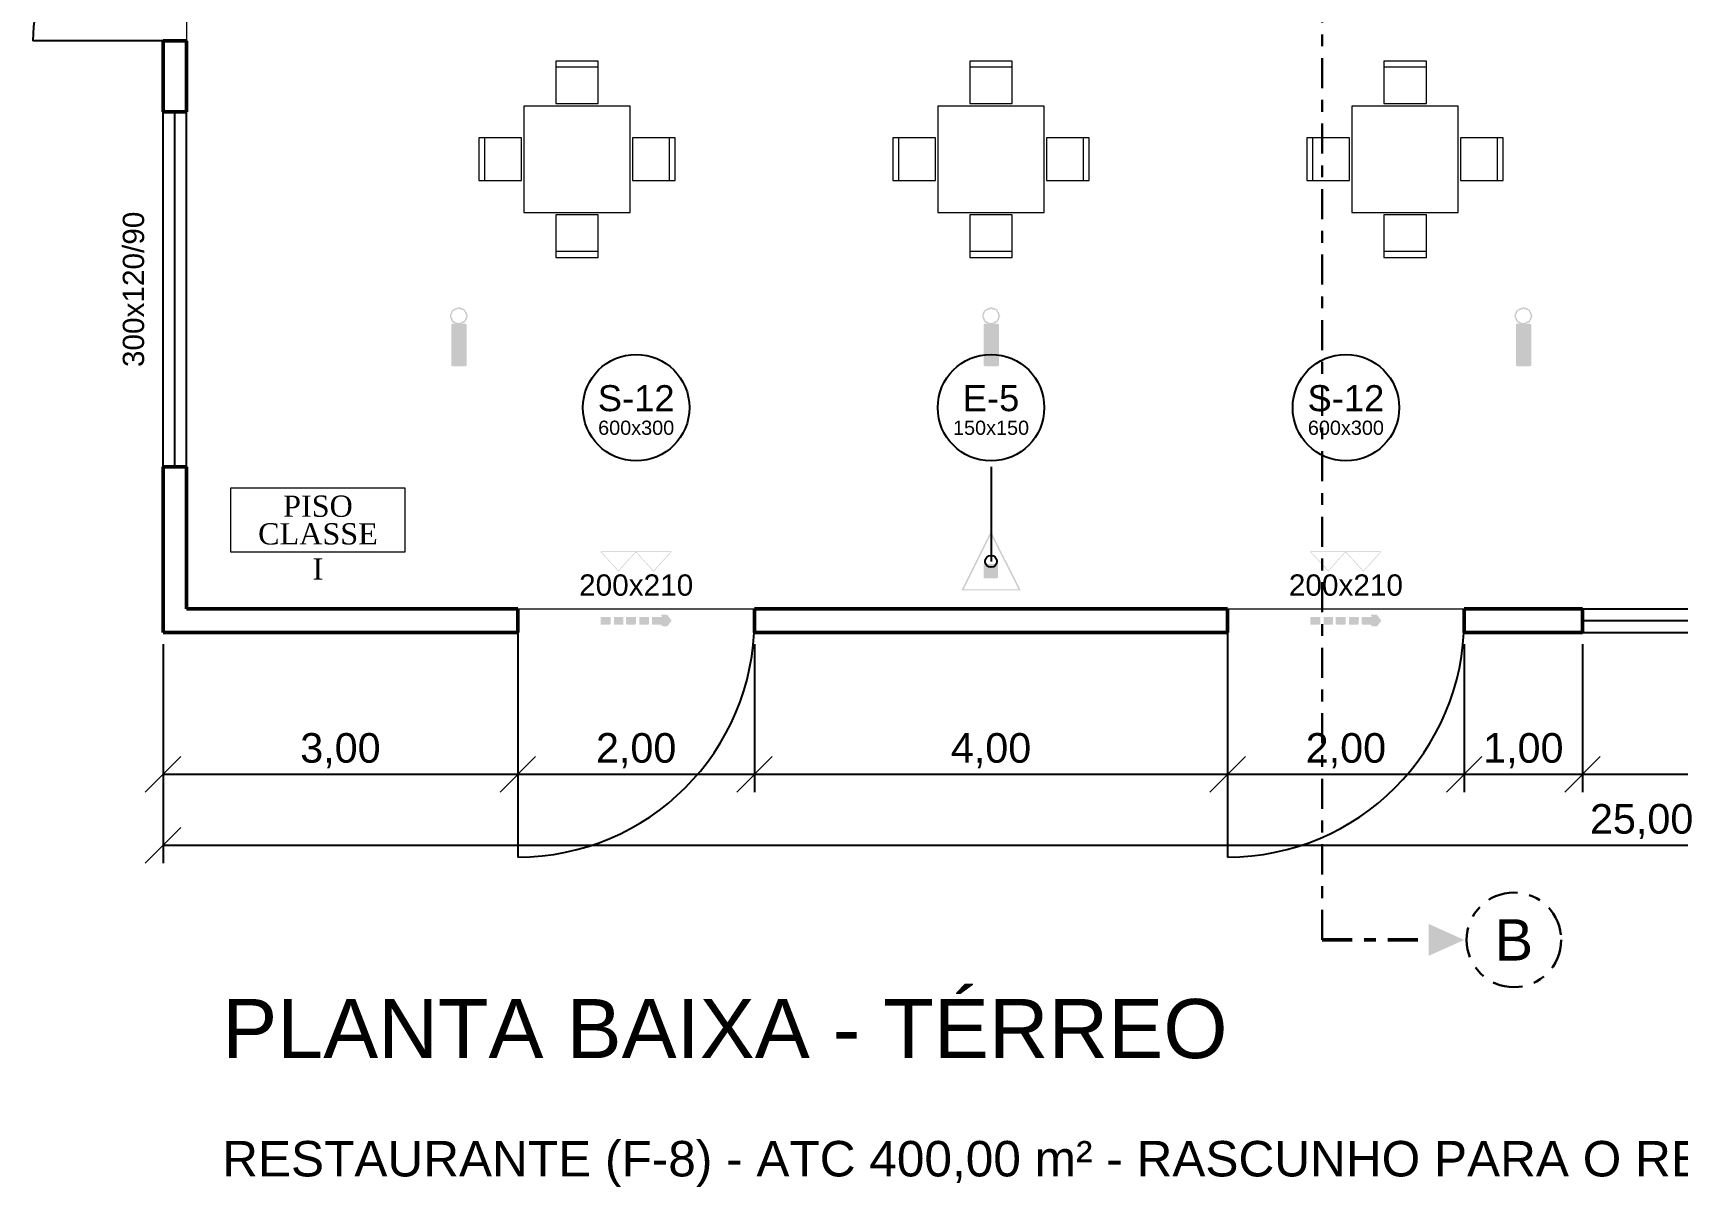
# Model space of a CAD drawing. Header units: metres. Extents: x -2 to 241, y -44 to 80.
# Drawn here: x -1.1 to 12.8, y -4.69 to 5.07 of the extents above; entities that cross this region are included whole.
import ezdxf
from ezdxf.enums import TextEntityAlignment as Align

# ---------------------------------------------------------------- set-up
doc = ezdxf.new("R2010")
doc.units = ezdxf.units.M
doc.header["$LTSCALE"] = 0.1
doc.linetypes.add('DASHDOT', pattern=[3.556, 2.54, -0.508, 0, -0.508])
for name, color, linetype, lineweight in [('AMBIENTES', 8, 'Continuous', 13), ('CORTES', 7, 'DASHDOT', 30), ('COTAS', 7, 'Continuous', 13), ('ILUMINACAO', 5, 'Continuous', 25), ('INC_EXT', 1, 'Continuous', 25), ('JANELAS', 7, 'Continuous', 25), ('MOBILIARIO', 7, 'Continuous', 13), ('PAREDE', 7, 'Continuous', 50), ('PASSIVOS', 30, 'Continuous', 25), ('PORTAS', 7, 'Continuous', 25), ('ROTAS', 3, 'Continuous', 35), ('ROTULO_CLASSE', 7, 'Continuous', 13), ('ROTULOS', 7, 'Continuous', 13), ('SINAL_EQUIPAMENTOS', 1, 'Continuous', 25), ('SINALIZACAO', 3, 'Continuous', 25), ('TEXTOS', 7, 'Continuous', 13)]:
    doc.layers.add(name, color=color, linetype=linetype, lineweight=lineweight)
doc.styles.add('COSCIP-AMBIENTE', font='times.ttf')
doc.styles.add('COSCIP-TEXTO', font='arial.ttf')
doc.dimstyles.new('COSCIP-100', dxfattribs={"dimtxt": 0.25, "dimasz": 2.5, "dimexe": 0.15, "dimexo": 0.1, "dimgap": 0.075, "dimtad": 1, "dimzin": 0, "dimtxsty": 'COSCIP-TEXTO', "dimtsz": 0.15, "dimcen": 2.5, "dimclrd": 7, "dimclre": 7, "dimclrt": 7, "dimazin": 3, "dimtfac": 1, "dimtmove": 0, "dimatfit": 3})

# ---------------------------------------------------------------- blocks, each defined once
blk = doc.blocks.new('EXTINTOR_PQS_ABC')
h = blk.add_hatch(color=256)
h.dxf.hatch_style = 1
h.paths.add_polyline_path([(-0.0118, 0.4919), (0.0099, 0.4919), (0.0123, 0.4772), (0.0195, 0.4723), (0.0212, 0.4567), (0.0293, 0.4527), (0.0312, 0.438), (0.0394, 0.4331), (0.0421, 0.4184), (0.0491, 0.4136), (0.0512, 0.3989), (0.0586, 0.394), (0.0603, 0.3776), (0.0677, 0.3755), (0.0701, 0.3597), (0.0785, 0.3548), (0.0813, 0.3401), (0.0882, 0.3352), (0.0902, 0.3206), (0.0978, 0.3157), (0.0995, 0.2991), (0.1068, 0.2973), (0.11, 0.2814), (0.1177, 0.2765), (0.1204, 0.2618), (0.1274, 0.2569), (0.1293, 0.2423), (0.1369, 0.2374), (0.1386, 0.221), (0.1469, 0.2178), (0.1493, 0.2031), (0.1558, 0.2), (0.1595, 0.1835), (0.1665, 0.1786), (0.1681, 0.164), (0.1761, 0.1591), (0.1778, 0.1419), (0.1861, 0.1395), (0.1886, 0.1248), (0.1949, 0.1217), (0.1987, 0.1052), (0.2056, 0.1003), (0.2074, 0.0856), (0.2153, 0.0808), (0.2169, 0.0655), (0.2253, 0.0612), (0.2281, 0.0465), (0.2351, 0.0416), (0.2377, 0.0269), (0.2447, 0.022), (0.2463, 0.0068), (0.2536, 0.0042), (0.2561, -0.0065), (0.2621, -0.0098), (0.2659, -0.0229), (0.2732, -0.0256), (0.2757, -0.0426), (0.2823, -0.0465), (0.2854, -0.0627), (0.2928, -0.0706), (0.2952, -0.0822), (0.302, -0.0856), (0.305, -0.1011), (0.3124, -0.1037), (0.3148, -0.1209), (0.3216, -0.1248), (0.324, -0.1395), (0.3334, -0.1517), (0.3344, -0.1603), (0.3415, -0.164), (0.3442, -0.1794), (0.3515, -0.1823), (0.3535, -0.1982), (0.3603, -0.2031), (0.3637, -0.2195), (0.3726, -0.23), (0.3735, -0.2385), (0.3809, -0.2416), (0.3833, -0.2577), (0.3907, -0.2606), (0.3927, -0.2765), (0.3993, -0.2814), (0.4052, -0.3034), (0.4118, -0.3083), (0.4127, -0.3166), (0.42, -0.3199), (0.4225, -0.336), (0.4298, -0.3392), (0.4323, -0.356), (0.4383, -0.3597), (0.4413, -0.3744), (0.4445, -0.3818), (0.451, -0.3866), (0.4518, -0.3949), (0.4592, -0.3977), (0.4613, -0.4136), (0.469, -0.4179), (0.4714, -0.4344), (0.4769, -0.438), (0.4812, -0.4544), (0.4867, -0.4576), (0.4902, -0.4649), (0.491, -0.4731), (0.4983, -0.4756), (0.5, -0.4919), (-0.5, -0.4919), (-0.4976, -0.4748), (-0.4896, -0.4723), (-0.4858, -0.4576), (-0.4799, -0.4527), (-0.4767, -0.438), (-0.4707, -0.4345), (-0.4682, -0.4237), (-0.462, -0.4209), (-0.4585, -0.4042), (-0.4524, -0.4013), (-0.4499, -0.3866), (-0.4462, -0.3785), (-0.4413, -0.3759), (-0.437, -0.3597), (-0.4315, -0.3563), (-0.4291, -0.3455), (-0.4225, -0.3426), (-0.4204, -0.3279), (-0.4138, -0.323), (-0.4108, -0.3083), (-0.4071, -0.2999), (-0.4022, -0.2975), (-0.3982, -0.2814), (-0.3924, -0.278), (-0.3899, -0.2672), (-0.3834, -0.2643), (-0.3813, -0.2496), (-0.3753, -0.2452), (-0.3723, -0.2374), (-0.3704, -0.2218), (-0.363, -0.2185), (-0.3606, -0.2022), (-0.3532, -0.1992), (-0.3508, -0.1878), (-0.3428, -0.1786), (-0.3402, -0.164), (-0.3337, -0.1601), (-0.3312, -0.1432), (-0.3239, -0.1402), (-0.3214, -0.1244), (-0.3141, -0.121), (-0.3096, -0.1052), (-0.3037, -0.1003), (-0.3005, -0.0856), (-0.2945, -0.0818), (-0.2921, -0.0649), (-0.2847, -0.062), (-0.2822, -0.0465), (-0.2749, -0.043), (-0.2739, -0.0343), (-0.2651, -0.0236), (-0.262, -0.0098), (-0.2554, -0.0059), (-0.2536, 0.0122), (-0.2465, 0.0147), (-0.2431, 0.0326), (-0.2357, 0.0343), (-0.2337, 0.0514), (-0.226, 0.0538), (-0.224, 0.071), (-0.217, 0.0734), (-0.2144, 0.0905), (-0.2074, 0.093), (-0.2046, 0.1101), (-0.1965, 0.1126), (-0.1945, 0.1297), (-0.1868, 0.132), (-0.1848, 0.1493), (-0.1779, 0.1517), (-0.1753, 0.1688), (-0.1677, 0.1713), (-0.1648, 0.1891), (-0.1573, 0.1909), (-0.1553, 0.208), (-0.1477, 0.2104), (-0.1457, 0.2276), (-0.1388, 0.23), (-0.1365, 0.2472), (-0.1306, 0.2514), (-0.1257, 0.2686), (-0.1186, 0.2716), (-0.1168, 0.2863), (-0.1093, 0.2912), (-0.1072, 0.3059), (-0.1012, 0.3109), (-0.0963, 0.3277), (-0.0908, 0.3304), (-0.0877, 0.345), (-0.0796, 0.3499), (-0.0777, 0.3646), (-0.0707, 0.3695), (-0.0681, 0.3842), (-0.062, 0.3892), (-0.0571, 0.4059), (-0.0515, 0.4087), (-0.0485, 0.4233), (-0.0404, 0.4282), (-0.0385, 0.4429), (-0.0312, 0.4478), (-0.029, 0.4625), (-0.0254, 0.4698), (-0.0204, 0.473), (-0.018, 0.4841), (-0.0119, 0.487)])
h.paths.add_polyline_path([(-0.0082, 0.4529), (-0.0105, 0.4356), (-0.018, 0.4335), (-0.0201, 0.416), (-0.0278, 0.4126), (-0.0296, 0.3964), (-0.0369, 0.394), (-0.04, 0.3762), (-0.0475, 0.3744), (-0.0495, 0.3573), (-0.0571, 0.3549), (-0.0592, 0.3377), (-0.0663, 0.3352), (-0.0687, 0.3181), (-0.0763, 0.3157), (-0.0787, 0.2985), (-0.0868, 0.2961), (-0.0888, 0.279), (-0.0963, 0.2767), (-0.0983, 0.2594), (-0.1055, 0.2569), (-0.1078, 0.2398), (-0.1136, 0.2374), (-0.1171, 0.2202), (-0.1255, 0.2153), (-0.1272, 0.2007), (-0.1344, 0.1958), (-0.1368, 0.1811), (-0.1429, 0.1762), (-0.1464, 0.1615), (-0.1535, 0.1566), (-0.1575, 0.1402), (-0.1647, 0.137), (-0.1664, 0.1224), (-0.1738, 0.1175), (-0.1759, 0.1028), (-0.1822, 0.0979), (-0.1868, 0.0812), (-0.193, 0.0783), (-0.1955, 0.0636), (-0.2037, 0.0587), (-0.2055, 0.044), (-0.2124, 0.0392), (-0.215, 0.0245), (-0.2213, 0.0196), (-0.2247, 0.0049), (-0.2323, 0), (-0.2358, -0.0192), (-0.2431, -0.0233), (-0.2456, -0.0392), (-0.2532, -0.044), (-0.2554, -0.0612), (-0.2627, -0.063), (-0.2651, -0.0797), (-0.2725, -0.0821), (-0.2768, -0.0979), (-0.2828, -0.1028), (-0.2848, -0.1175), (-0.2921, -0.1217), (-0.2945, -0.1392), (-0.3018, -0.1413), (-0.3043, -0.1575), (-0.3116, -0.1605), (-0.3148, -0.1762), (-0.3219, -0.1811), (-0.3239, -0.1969), (-0.3312, -0.2001), (-0.3337, -0.2176), (-0.341, -0.2196), (-0.3434, -0.2354), (-0.3508, -0.2386), (-0.3531, -0.2569), (-0.3606, -0.2593), (-0.3624, -0.2765), (-0.369, -0.279), (-0.3728, -0.2973), (-0.3792, -0.2985), (-0.3819, -0.3157), (-0.39, -0.3181), (-0.392, -0.3352), (-0.3993, -0.3377), (-0.4015, -0.3548), (-0.408, -0.3573), (-0.412, -0.3756), (-0.4193, -0.3785), (-0.4211, -0.394), (-0.4292, -0.3964), (-0.4311, -0.4136), (-0.4385, -0.416), (-0.4407, -0.4331), (-0.4473, -0.4356), (-0.4511, -0.4539), (-0.4585, -0.4566), (-0.4598, -0.4723), (-0.456, -0.4746), (0.4592, -0.4743), (0.4614, -0.4698), (0.4592, -0.4539), (0.4539, -0.4503), (0.4494, -0.4343), (0.4424, -0.4307), (0.4396, -0.4152), (0.4323, -0.4132), (0.4301, -0.3964), (0.4225, -0.3928), (0.4205, -0.3768), (0.4137, -0.372), (0.4102, -0.3562), (0.4029, -0.3534), (0.4005, -0.3371), (0.3931, -0.3351), (0.3907, -0.3175), (0.3833, -0.3139), (0.3814, -0.2985), (0.3752, -0.2936), (0.3711, -0.2779), (0.3637, -0.275), (0.3613, -0.2587), (0.354, -0.2568), (0.3515, -0.2391), (0.3442, -0.235), (0.3422, -0.2202), (0.3354, -0.2153), (0.3319, -0.1998), (0.3246, -0.1976), (0.3221, -0.1805), (0.3148, -0.1785), (0.3124, -0.1609), (0.305, -0.1567), (0.3031, -0.1419), (0.296, -0.137), (0.2928, -0.1215), (0.2854, -0.1193), (0.283, -0.1022), (0.2757, -0.1002), (0.2735, -0.0832), (0.2667, -0.0783), (0.2634, -0.0623), (0.2571, -0.0587), (0.2536, -0.0433), (0.2463, -0.0414), (0.2441, -0.0245), (0.2365, -0.0218), (0.2341, -0.007), (0.2263, -0.0049), (0.2243, 0.0122), (0.2162, 0.0147), (0.2132, 0.0318), (0.2062, 0.0343), (0.2031, 0.0514), (0.1966, 0.0538), (0.1942, 0.071), (0.1871, 0.0734), (0.1851, 0.0905), (0.1778, 0.092), (0.174, 0.1101), (0.1671, 0.1126), (0.1639, 0.1297), (0.1575, 0.1321), (0.1558, 0.149), (0.148, 0.1517), (0.1459, 0.1688), (0.1378, 0.1713), (0.136, 0.186), (0.1279, 0.1909), (0.1247, 0.208), (0.1183, 0.2104), (0.1166, 0.2267), (0.1087, 0.23), (0.1062, 0.2472), (0.0986, 0.2496), (0.0968, 0.2643), (0.0888, 0.2692), (0.0858, 0.2863), (0.0792, 0.2888), (0.0775, 0.3059), (0.0701, 0.3076), (0.0677, 0.3244), (0.0594, 0.3279), (0.0575, 0.3426), (0.0496, 0.3475), (0.0465, 0.3646), (0.0401, 0.3671), (0.0383, 0.3837), (0.0303, 0.3866), (0.0285, 0.4019), (0.0212, 0.4049), (0.017, 0.4233), (0.0105, 0.4258), (0.0077, 0.4429), (0.0016, 0.4442), (-0.0009, 0.4533)], flags=16)
h.paths.add_polyline_path([(-0.1254, -0.044), (0.1082, -0.044), (0.1093, -0.0523), (0.1152, -0.0563), (0.116, -0.0661), (0.116, -0.2643), (0.1147, -0.2741), (0.1082, -0.279), (0.1069, -0.2863), (-0.1134, -0.2869), (-0.1169, -0.2863), (-0.1183, -0.2811), (-0.1257, -0.2787), (-0.1272, -0.0563)])
blk = doc.blocks.new('BARRA_ANTIPANICO')
h = blk.add_hatch(color=256)
h.dxf.hatch_style = 1
h.paths.add_polyline_path([(-0.4913, 0.1424), (-0.0175, 0.1425), (-0.0131, 0.1424), (-0.0126, 0.1405), (-0.0099, 0.1404), (0.0063, 0.1405), (0.0067, 0.1424), (0.0084, 0.1425), (0.4802, 0.1425), (0.4856, 0.1424), (0.4861, 0.1405), (0.4888, 0.1404), (0.4907, 0.1405), (0.4917, 0.143), (0.4946, 0.1432), (0.4958, 0.1424), (0.4963, 0.1395), (0.4997, 0.1386), (0.5, 0.1367), (0.4994, 0.1347), (0.4965, 0.1343), (0.4955, 0.1295), (0.4916, 0.129), (0.4907, 0.1244), (0.4875, 0.1242), (0.4867, 0.1203), (0.4829, 0.1194), (0.4819, 0.1156), (0.4781, 0.1146), (0.4771, 0.1108), (0.4727, 0.1088), (0.4711, 0.1021), (0.4679, 0.1002), (0.4668, 0.0966), (0.4632, 0.0954), (0.462, 0.0916), (0.4585, 0.0906), (0.4578, 0.0868), (0.4543, 0.0863), (0.4533, 0.0818), (0.4495, 0.0814), (0.4488, 0.0772), (0.4447, 0.0766), (0.444, 0.0724), (0.4399, 0.0717), (0.4393, 0.0676), (0.436, 0.0666), (0.4351, 0.0622), (0.4317, 0.0619), (0.431, 0.058), (0.4268, 0.0571), (0.4262, 0.0532), (0.4223, 0.0523), (0.4215, 0.0484), (0.4179, 0.0474), (0.415, 0.0398), (0.4131, 0.0397), (0.4104, 0.0369), (0.4104, 0.035), (0.4083, 0.0348), (0.4065, 0.0331), (0.4057, 0.0302), (0.4028, 0.0283), (0.4021, 0.0244), (0.3987, 0.024), (0.3978, 0.0197), (0.3939, 0.0191), (0.3929, 0.0147), (0.3891, 0.0143), (0.3881, 0.0099), (0.3843, 0.0094), (0.3837, 0.0053), (0.3795, 0.0044), (0.3785, -0.0001), (0.3747, -0.0005), (0.3743, -0.0043), (0.3709, -0.0053), (0.3705, -0.0091), (0.3665, -0.0101), (0.3651, -0.0148), (0.3622, -0.0153), (0.3603, -0.0187), (0.3572, -0.0197), (0.3572, -0.0216), (0.3555, -0.0237), (0.3526, -0.0245), (0.3502, -0.0312), (0.3463, -0.0331), (0.3456, -0.0369), (0.3416, -0.0379), (0.3412, -0.0417), (0.3378, -0.0427), (0.3373, -0.0466), (0.333, -0.0475), (0.3325, -0.0515), (0.3287, -0.052), (0.3277, -0.0566), (0.3239, -0.057), (0.3234, -0.0609), (0.3191, -0.0618), (0.3181, -0.0662), (0.3142, -0.0667), (0.3139, -0.0705), (0.3105, -0.072), (0.3102, -0.0753), (0.3061, -0.0772), (0.3047, -0.081), (0.3013, -0.082), (0.2999, -0.0858), (0.2966, -0.0868), (0.2946, -0.0935), (0.2907, -0.0954), (0.2901, -0.0993), (0.2859, -0.1002), (0.2854, -0.1041), (0.2812, -0.105), (0.2807, -0.1089), (0.2774, -0.1098), (0.2769, -0.1139), (0.2731, -0.1143), (0.2724, -0.1184), (0.2683, -0.1192), (0.2677, -0.1232), (0.2635, -0.124), (0.2629, -0.128), (0.2587, -0.1289), (0.2577, -0.1335), (0.2544, -0.1338), (0.2536, -0.1376), (0.25, -0.1386), (0.2489, -0.1424), (0.2462, -0.1432), (0.2404, -0.1429), (0.2392, -0.1386), (0.2351, -0.1376), (0.2347, -0.1338), (0.2304, -0.1328), (0.2299, -0.1287), (0.2261, -0.1283), (0.2251, -0.1239), (0.2213, -0.1235), (0.2203, -0.119), (0.2163, -0.1184), (0.2159, -0.1146), (0.2126, -0.1132), (0.2123, -0.1098), (0.2088, -0.1088), (0.2076, -0.105), (0.2032, -0.1031), (0.2028, -0.1002), (0.2011, -0.0984), (0.1991, -0.0983), (0.1971, -0.0916), (0.1927, -0.0897), (0.1917, -0.0858), (0.1879, -0.0849), (0.187, -0.081), (0.1839, -0.0808), (0.183, -0.0762), (0.1796, -0.0753), (0.1793, -0.0715), (0.1752, -0.0709), (0.1745, -0.0667), (0.1704, -0.066), (0.1695, -0.0616), (0.1656, -0.0611), (0.1647, -0.0566), (0.1611, -0.0561), (0.1605, -0.0523), (0.1565, -0.0513), (0.1557, -0.0475), (0.1513, -0.0458), (0.1495, -0.0388), (0.1466, -0.0369), (0.1462, -0.034), (0.1418, -0.0321), (0.1407, -0.0286), (0.1378, -0.0282), (0.1359, -0.0236), (0.133, -0.0233), (0.1321, -0.0187), (0.1282, -0.0183), (0.1273, -0.0148), (0.123, -0.0139), (0.1225, -0.01), (0.1187, -0.0096), (0.1179, -0.0053), (0.1147, -0.0043), (0.1143, -0.0005), (0.11, 0.0004), (0.1096, 0.0043), (0.1052, 0.0053), (0.1048, 0.0091), (0.1004, 0.0106), (0.0986, 0.0177), (0.0956, 0.0186), (0.094, 0.0206), (0.094, 0.0225), (0.0918, 0.0228), (0.0899, 0.0244), (0.0889, 0.0276), (0.086, 0.0283), (0.085, 0.0321), (0.0816, 0.034), (0.0813, 0.0378), (0.0768, 0.0388), (0.0765, 0.0427), (0.0726, 0.043), (0.0717, 0.0475), (0.0678, 0.0479), (0.0671, 0.0523), (0.063, 0.053), (0.0621, 0.0574), (0.058, 0.058), (0.0573, 0.0622), (0.0533, 0.0628), (0.0529, 0.0666), (0.0496, 0.0676), (0.0486, 0.0722), (0.0458, 0.073), (0.0439, 0.0771), (0.0407, 0.0782), (0.0407, 0.0801), (0.0391, 0.0818), (0.0358, 0.0829), (0.0333, 0.0906), (0.0304, 0.0908), (0.0289, 0.0954), (0.0249, 0.0964), (0.0241, 0.1002), (0.0208, 0.1004), (0.0199, 0.1046), (0.0165, 0.106), (0.016, 0.11), (0.0122, 0.1104), (0.0115, 0.1146), (0.0074, 0.1152), (0.0067, 0.1194), (0.0026, 0.12), (0.002, 0.1242), (-0.0025, 0.1251), (-0.0028, 0.128), (-0.0041, 0.129), (-0.007, 0.1282), (-0.0079, 0.1244), (-0.0118, 0.1233), (-0.0119, 0.1203), (-0.0152, 0.1184), (-0.0166, 0.1146), (-0.0197, 0.1136), (-0.0223, 0.1069), (-0.0242, 0.1069), (-0.026, 0.105), (-0.0271, 0.1015), (-0.0306, 0.1002), (-0.0315, 0.0964), (-0.0353, 0.0954), (-0.0357, 0.0916), (-0.0396, 0.0911), (-0.0405, 0.0867), (-0.0447, 0.0858), (-0.0451, 0.082), (-0.0485, 0.081), (-0.0492, 0.0768), (-0.053, 0.0764), (-0.0535, 0.0724), (-0.0578, 0.0715), (-0.0582, 0.0676), (-0.0626, 0.0667), (-0.063, 0.0628), (-0.067, 0.0619), (-0.0676, 0.058), (-0.0712, 0.057), (-0.0723, 0.0532), (-0.0765, 0.0513), (-0.077, 0.0484), (-0.0801, 0.0465), (-0.0824, 0.0398), (-0.0863, 0.0379), (-0.0866, 0.0348), (-0.0904, 0.0337), (-0.0919, 0.0292), (-0.0958, 0.0283), (-0.0962, 0.0244), (-0.1005, 0.0235), (-0.101, 0.0195), (-0.1051, 0.0187), (-0.1058, 0.0145), (-0.1098, 0.0139), (-0.1102, 0.0101), (-0.1136, 0.0091), (-0.1144, 0.0048), (-0.1182, 0.0044), (-0.1192, -0.0001), (-0.1227, -0.0005), (-0.124, -0.0051), (-0.127, -0.0053), (-0.128, -0.0091), (-0.1316, -0.0101), (-0.1328, -0.0139), (-0.137, -0.0158), (-0.1391, -0.0216), (-0.1422, -0.0227), (-0.1432, -0.0266), (-0.1467, -0.0283), (-0.147, -0.0315), (-0.1514, -0.0331), (-0.1518, -0.0369), (-0.1556, -0.0374), (-0.1566, -0.0419), (-0.1604, -0.0423), (-0.1611, -0.0465), (-0.1652, -0.0472), (-0.1662, -0.0516), (-0.1702, -0.0523), (-0.171, -0.0567), (-0.1748, -0.0572), (-0.1751, -0.0609), (-0.1786, -0.0623), (-0.1789, -0.0657), (-0.1828, -0.0667), (-0.1837, -0.0705), (-0.1881, -0.0724), (-0.19, -0.0791), (-0.1921, -0.0793), (-0.1945, -0.082), (-0.1945, -0.0839), (-0.1986, -0.0858), (-0.1997, -0.0892), (-0.2026, -0.0898), (-0.2037, -0.0945), (-0.2074, -0.0949), (-0.2084, -0.0994), (-0.2116, -0.1002), (-0.212, -0.1041), (-0.216, -0.1046), (-0.217, -0.1091), (-0.221, -0.1098), (-0.2218, -0.1142), (-0.2256, -0.1146), (-0.2266, -0.119), (-0.2304, -0.1194), (-0.2308, -0.1232), (-0.2352, -0.1242), (-0.2355, -0.128), (-0.2387, -0.1299), (-0.24, -0.1339), (-0.2429, -0.1347), (-0.2437, -0.1376), (-0.2458, -0.1386), (-0.2534, -0.1384), (-0.2553, -0.1367), (-0.2554, -0.1347), (-0.2573, -0.1347), (-0.2592, -0.1328), (-0.2599, -0.1299), (-0.2621, -0.1297), (-0.2639, -0.128), (-0.2649, -0.1242), (-0.2685, -0.1232), (-0.2688, -0.1198), (-0.2723, -0.1184), (-0.2726, -0.1148), (-0.2765, -0.1143), (-0.2774, -0.1099), (-0.2812, -0.1095), (-0.2822, -0.105), (-0.286, -0.1046), (-0.287, -0.1), (-0.2908, -0.0995), (-0.2914, -0.0954), (-0.2956, -0.0946), (-0.2966, -0.0902), (-0.3005, -0.0897), (-0.301, -0.0858), (-0.3044, -0.0849), (-0.3052, -0.0805), (-0.3087, -0.0801), (-0.31, -0.0755), (-0.3129, -0.0748), (-0.314, -0.0715), (-0.3158, -0.0699), (-0.3177, -0.0699), (-0.3188, -0.0667), (-0.3206, -0.065), (-0.3225, -0.065), (-0.3228, -0.0628), (-0.3254, -0.0602), (-0.3275, -0.0599), (-0.3297, -0.0532), (-0.333, -0.0522), (-0.334, -0.048), (-0.3375, -0.0465), (-0.3378, -0.043), (-0.3417, -0.0424), (-0.3426, -0.0381), (-0.3465, -0.0375), (-0.3474, -0.0331), (-0.3513, -0.0327), (-0.3522, -0.0282), (-0.356, -0.0278), (-0.357, -0.0232), (-0.3608, -0.0228), (-0.3615, -0.0187), (-0.3656, -0.018), (-0.3662, -0.0149), (-0.3697, -0.0139), (-0.3701, -0.0101), (-0.3743, -0.0093), (-0.3752, -0.0047), (-0.3782, -0.0043), (-0.38, 0.0003), (-0.3829, 0.001), (-0.384, 0.0043), (-0.388, 0.0062), (-0.3888, 0.0091), (-0.393, 0.011), (-0.3936, 0.0139), (-0.3954, 0.0158), (-0.3973, 0.0158), (-0.3992, 0.0225), (-0.4028, 0.0244), (-0.403, 0.0276), (-0.4076, 0.0292), (-0.4085, 0.0331), (-0.4117, 0.0333), (-0.4132, 0.0379), (-0.4165, 0.0381), (-0.4177, 0.0427), (-0.4213, 0.043), (-0.4221, 0.0475), (-0.4264, 0.0484), (-0.427, 0.0525), (-0.4312, 0.0532), (-0.4316, 0.0571), (-0.435, 0.058), (-0.4354, 0.0619), (-0.4398, 0.0628), (-0.4402, 0.0666), (-0.4443, 0.0674), (-0.4452, 0.072), (-0.4491, 0.0729), (-0.4494, 0.0762), (-0.4539, 0.0777), (-0.4542, 0.081), (-0.4587, 0.0826), (-0.459, 0.0858), (-0.4635, 0.0873), (-0.4638, 0.0906), (-0.4667, 0.0925), (-0.4692, 0.1001), (-0.4721, 0.1003), (-0.4732, 0.104), (-0.4769, 0.1051), (-0.4788, 0.1097), (-0.4817, 0.11), (-0.4836, 0.1146), (-0.4865, 0.1148), (-0.4876, 0.1194), (-0.4913, 0.1198), (-0.4922, 0.1243), (-0.4965, 0.1251), (-0.4968, 0.129), (-0.4999, 0.1299), (-0.5, 0.1386), (-0.4914, 0.1405)])
h.paths.add_polyline_path([(0.0132, 0.1328), (0.011, 0.129), (0.0109, 0.1261), (0.0132, 0.1234), (0.0151, 0.1234), (0.0153, 0.1213), (0.019, 0.1184), (0.0213, 0.1117), (0.0254, 0.1098), (0.0256, 0.1066), (0.0295, 0.1057), (0.0304, 0.1016), (0.0349, 0.1002), (0.0352, 0.0967), (0.0396, 0.0954), (0.04, 0.0915), (0.0442, 0.0906), (0.0448, 0.0865), (0.0489, 0.0858), (0.0493, 0.082), (0.0528, 0.081), (0.0534, 0.0769), (0.0573, 0.0764), (0.0582, 0.0718), (0.0614, 0.0714), (0.0624, 0.0676), (0.0662, 0.0666), (0.0672, 0.0628), (0.0717, 0.0611), (0.0736, 0.054), (0.0755, 0.054), (0.0773, 0.0523), (0.0784, 0.0486), (0.0821, 0.0475), (0.0822, 0.0446), (0.0859, 0.0427), (0.0869, 0.0388), (0.0899, 0.0386), (0.0908, 0.034), (0.0952, 0.0331), (0.0956, 0.0291), (0.0999, 0.0283), (0.1004, 0.0243), (0.1047, 0.0235), (0.1052, 0.0194), (0.1091, 0.019), (0.11, 0.0143), (0.1139, 0.0138), (0.1143, 0.0101), (0.1177, 0.0091), (0.1187, 0.0047), (0.1225, 0.0042), (0.1229, 0.0005), (0.1244, -0.0011), (0.1266, -0.0014), (0.1291, -0.0082), (0.1321, -0.009), (0.1338, -0.011), (0.1339, -0.013), (0.1369, -0.0139), (0.1388, -0.0176), (0.1417, -0.0179), (0.1426, -0.0225), (0.147, -0.0235), (0.1474, -0.0273), (0.1509, -0.0283), (0.1512, -0.0321), (0.1551, -0.0325), (0.1561, -0.0371), (0.1602, -0.0379), (0.1608, -0.0421), (0.1647, -0.0425), (0.1653, -0.0465), (0.1697, -0.0475), (0.1704, -0.0517), (0.1743, -0.0522), (0.1746, -0.0561), (0.1786, -0.058), (0.1792, -0.0609), (0.1824, -0.0628), (0.1824, -0.0647), (0.1839, -0.0665), (0.1872, -0.0676), (0.1892, -0.0743), (0.1933, -0.0762), (0.1935, -0.0794), (0.1973, -0.0803), (0.1988, -0.0849), (0.2028, -0.0858), (0.2035, -0.0897), (0.2074, -0.0906), (0.2078, -0.0947), (0.212, -0.0954), (0.2124, -0.0993), (0.2158, -0.1002), (0.2162, -0.1041), (0.2203, -0.1047), (0.2213, -0.1092), (0.2251, -0.1097), (0.2261, -0.1142), (0.2295, -0.1146), (0.2302, -0.1184), (0.2342, -0.1194), (0.235, -0.1232), (0.2395, -0.1251), (0.2413, -0.1319), (0.2462, -0.1324), (0.2477, -0.1319), (0.25, -0.1252), (0.252, -0.1251), (0.2537, -0.1232), (0.2544, -0.1204), (0.2585, -0.1184), (0.2596, -0.115), (0.2625, -0.1144), (0.2644, -0.1098), (0.2673, -0.1095), (0.2683, -0.105), (0.2721, -0.1045), (0.2731, -0.1), (0.2773, -0.0993), (0.2777, -0.0954), (0.2811, -0.0945), (0.2817, -0.0903), (0.2855, -0.0898), (0.286, -0.0858), (0.2903, -0.0849), (0.2913, -0.0805), (0.2951, -0.0801), (0.2961, -0.0757), (0.2999, -0.0753), (0.3002, -0.0715), (0.3047, -0.0695), (0.3048, -0.0667), (0.3066, -0.0648), (0.3085, -0.0648), (0.3086, -0.0628), (0.3124, -0.0599), (0.3124, -0.058), (0.3151, -0.0551), (0.3152, -0.0532), (0.3172, -0.0531), (0.3189, -0.0513), (0.3191, -0.0483), (0.3235, -0.0465), (0.3239, -0.0427), (0.3277, -0.0422), (0.3286, -0.0379), (0.3325, -0.0374), (0.3334, -0.0331), (0.3373, -0.0326), (0.338, -0.0283), (0.3413, -0.0273), (0.3416, -0.0235), (0.3459, -0.0226), (0.3469, -0.0182), (0.3507, -0.0178), (0.3517, -0.0143), (0.3555, -0.0139), (0.3565, -0.0093), (0.3594, -0.0091), (0.3613, -0.0044), (0.3642, -0.0041), (0.3652, -0.0005), (0.3695, 0.0014), (0.37, 0.0043), (0.3731, 0.0062), (0.3747, 0.0131), (0.3791, 0.0149), (0.3795, 0.0185), (0.3833, 0.0191), (0.3843, 0.0234), (0.3887, 0.0244), (0.3891, 0.0283), (0.3933, 0.0292), (0.3939, 0.0334), (0.3977, 0.0338), (0.3983, 0.0379), (0.4027, 0.0388), (0.4031, 0.0427), (0.4065, 0.0436), (0.4073, 0.0479), (0.4111, 0.0484), (0.4121, 0.053), (0.4153, 0.0532), (0.4169, 0.0578), (0.4199, 0.058), (0.4209, 0.0619), (0.4255, 0.0637), (0.4257, 0.0666), (0.4298, 0.0686), (0.4319, 0.0753), (0.4359, 0.0772), (0.4364, 0.0801), (0.4397, 0.082), (0.4409, 0.0857), (0.4444, 0.0868), (0.4452, 0.0906), (0.449, 0.0916), (0.4495, 0.0956), (0.4533, 0.0961), (0.454, 0.1002), (0.4581, 0.1009), (0.4588, 0.105), (0.4629, 0.1057), (0.4639, 0.1103), (0.4677, 0.1107), (0.4681, 0.1146), (0.4716, 0.1156), (0.4719, 0.1194), (0.4763, 0.1203), (0.4767, 0.1242), (0.481, 0.1251), (0.4813, 0.1261), (0.4802, 0.1329)], flags=16)
h.paths.add_polyline_path([(-0.4807, 0.1328), (-0.4811, 0.1309), (-0.4836, 0.1291), (-0.4855, 0.129), (-0.4857, 0.128), (-0.4855, 0.126), (-0.4836, 0.1259), (-0.4819, 0.1242), (-0.4811, 0.1203), (-0.4778, 0.1201), (-0.4768, 0.1156), (-0.4724, 0.1146), (-0.472, 0.1108), (-0.4677, 0.1098), (-0.4673, 0.106), (-0.4639, 0.105), (-0.4635, 0.1012), (-0.4596, 0.1007), (-0.4589, 0.0964), (-0.4548, 0.0957), (-0.4539, 0.0912), (-0.45, 0.0908), (-0.4491, 0.0864), (-0.4451, 0.0858), (-0.4443, 0.0816), (-0.4403, 0.081), (-0.4395, 0.0767), (-0.4358, 0.0762), (-0.4353, 0.0724), (-0.4324, 0.0705), (-0.4323, 0.0686), (-0.4309, 0.0668), (-0.4277, 0.0657), (-0.4277, 0.0638), (-0.4251, 0.061), (-0.4231, 0.0609), (-0.4231, 0.059), (-0.4203, 0.0562), (-0.4183, 0.0561), (-0.4158, 0.0494), (-0.4136, 0.0491), (-0.4119, 0.0475), (-0.4117, 0.0443), (-0.4071, 0.0427), (-0.4064, 0.0388), (-0.4023, 0.0379), (-0.4021, 0.0345), (-0.3985, 0.0331), (-0.3982, 0.0296), (-0.3938, 0.0283), (-0.3935, 0.0244), (-0.3896, 0.024), (-0.3887, 0.0194), (-0.3848, 0.019), (-0.3839, 0.0146), (-0.3797, 0.0139), (-0.3791, 0.0098), (-0.375, 0.0091), (-0.3743, 0.0049), (-0.3704, 0.0046), (-0.3699, 0.0005), (-0.3666, -0.0007), (-0.3656, -0.005), (-0.3625, -0.0053), (-0.3615, -0.0091), (-0.357, -0.0109), (-0.356, -0.0146), (-0.3531, -0.0149), (-0.3513, -0.0184), (-0.3484, -0.0187), (-0.3455, -0.0272), (-0.3426, -0.0275), (-0.3408, -0.0321), (-0.3371, -0.0331), (-0.3369, -0.036), (-0.3332, -0.0379), (-0.3322, -0.0417), (-0.3285, -0.0427), (-0.3276, -0.0465), (-0.3244, -0.0468), (-0.3234, -0.0514), (-0.3192, -0.0523), (-0.3186, -0.0563), (-0.3144, -0.0571), (-0.3139, -0.0611), (-0.3096, -0.0619), (-0.3091, -0.0659), (-0.3048, -0.0667), (-0.3045, -0.0705), (-0.3011, -0.0715), (-0.3004, -0.0758), (-0.2967, -0.0762), (-0.2962, -0.0801), (-0.292, -0.081), (-0.2914, -0.0849), (-0.2873, -0.0858), (-0.2866, -0.0897), (-0.2822, -0.0913), (-0.2819, -0.0945), (-0.2779, -0.0964), (-0.2758, -0.1031), (-0.2717, -0.105), (-0.2712, -0.1079), (-0.2679, -0.1098), (-0.2669, -0.1133), (-0.2631, -0.1146), (-0.2621, -0.1181), (-0.2592, -0.1185), (-0.2578, -0.1232), (-0.2544, -0.1236), (-0.2534, -0.128), (-0.2525, -0.1282), (-0.2448, -0.1277), (-0.2445, -0.1242), (-0.241, -0.1231), (-0.2399, -0.1194), (-0.2366, -0.1175), (-0.2361, -0.1146), (-0.232, -0.1127), (-0.23, -0.106), (-0.226, -0.1041), (-0.2256, -0.1005), (-0.2218, -0.0998), (-0.2208, -0.0956), (-0.217, -0.095), (-0.2161, -0.0906), (-0.2122, -0.0901), (-0.2115, -0.0858), (-0.2081, -0.0849), (-0.2078, -0.081), (-0.2036, -0.0803), (-0.203, -0.0762), (-0.1988, -0.0754), (-0.1978, -0.0708), (-0.1945, -0.0705), (-0.193, -0.0659), (-0.1901, -0.0656), (-0.189, -0.0619), (-0.1853, -0.0608), (-0.1842, -0.0571), (-0.1802, -0.0551), (-0.1785, -0.0484), (-0.1751, -0.0465), (-0.1748, -0.0435), (-0.171, -0.0424), (-0.1692, -0.0379), (-0.1662, -0.0376), (-0.1652, -0.033), (-0.1614, -0.0325), (-0.1604, -0.028), (-0.1563, -0.0273), (-0.1556, -0.0232), (-0.1518, -0.0228), (-0.1508, -0.0183), (-0.147, -0.0178), (-0.146, -0.0142), (-0.1432, -0.0135), (-0.1429, -0.0101), (-0.1384, -0.0086), (-0.1374, -0.0046), (-0.1336, -0.0038), (-0.1333, -0.0005), (-0.1292, 0.0014), (-0.1274, 0.0081), (-0.1232, 0.0101), (-0.1221, 0.0135), (-0.1192, 0.0141), (-0.1173, 0.0186), (-0.1144, 0.019), (-0.1135, 0.0235), (-0.1102, 0.0244), (-0.1096, 0.0285), (-0.1054, 0.0292), (-0.1048, 0.0333), (-0.101, 0.0337), (-0.1, 0.0382), (-0.0962, 0.0387), (-0.0952, 0.0432), (-0.0914, 0.0437), (-0.0904, 0.0481), (-0.0866, 0.0485), (-0.0856, 0.0529), (-0.0822, 0.0532), (-0.0816, 0.0571), (-0.0787, 0.059), (-0.0779, 0.0619), (-0.076, 0.0636), (-0.0739, 0.0638), (-0.0739, 0.0657), (-0.0712, 0.0684), (-0.0692, 0.0686), (-0.067, 0.0753), (-0.063, 0.0772), (-0.0626, 0.081), (-0.0588, 0.0815), (-0.0578, 0.0858), (-0.054, 0.0863), (-0.0531, 0.0906), (-0.0492, 0.0912), (-0.0485, 0.0954), (-0.0452, 0.0964), (-0.0448, 0.1002), (-0.0405, 0.1011), (-0.0401, 0.105), (-0.0357, 0.1059), (-0.0348, 0.1104), (-0.0314, 0.1108), (-0.03, 0.1154), (-0.0271, 0.1156), (-0.026, 0.1194), (-0.0223, 0.1205), (-0.0212, 0.1242), (-0.017, 0.1261), (-0.0175, 0.1298), (-0.0204, 0.1302), (-0.0223, 0.1328)], flags=16)
blk = doc.blocks.new('ROTA_DE_FUGA_FINAL')
h = blk.add_hatch(color=256)
h.dxf.hatch_style = 1
h.paths.add_polyline_path([(0.3528, 0.0804), (0.4379, 0.0807), (0.4388, 0.0738), (0.4458, 0.0729), (0.4463, 0.066), (0.4538, 0.0655), (0.4551, 0.0515), (0.4612, 0.0505), (0.4621, 0.0431), (0.4686, 0.0427), (0.4695, 0.0353), (0.477, 0.0348), (0.4783, 0.0208), (0.4844, 0.0199), (0.4853, 0.0125), (0.4928, 0.012), (0.4937, 0.0045), (0.5, 0.0032), (0.4996, -0.0033), (0.4938, -0.0043), (0.4928, -0.0174), (0.4919, -0.0182), (0.4853, -0.0186), (0.4844, -0.026), (0.4779, -0.0264), (0.477, -0.0347), (0.4705, -0.0349), (0.4695, -0.0358), (0.4686, -0.048), (0.4677, -0.0489), (0.4621, -0.0493), (0.4612, -0.0576), (0.4547, -0.058), (0.4537, -0.0654), (0.4472, -0.0656), (0.4463, -0.0665), (0.4454, -0.0787), (0.4445, -0.0796), (0.4361, -0.0807), (0.3775, -0.0798), (0.37, -0.0789), (0.3693, -0.074), (0.3682, -0.0733), (0.3542, -0.0729), (0.3527, -0.0721), (0.353, -0.0591), (0.3514, -0.0576), (0.2293, -0.0573), (0.2287, -0.0494), (0.2231, -0.0489), (0.2224, -0.048), (0.2223, -0.0405), (0.2224, 0.0413), (0.2231, 0.0428), (0.2278, 0.0428), (0.2286, 0.0497), (0.2306, 0.0504), (0.3612, 0.0506), (0.3623, 0.0515), (0.3623, 0.0562), (0.3609, 0.059), (0.3607, 0.0651), (0.3527, 0.0664)])
h.paths.add_polyline_path([(-0.1435, 0.0497), (-0.1339, 0.0504), (-0.0038, 0.05), (-0.0038, -0.0498), (-0.0106, -0.0508), (-0.0106, -0.0563), (-0.0131, -0.0576), (-0.1356, -0.0573), (-0.1364, -0.0508), (-0.1423, -0.0505), (-0.1437, -0.0489)])
h.paths.add_polyline_path([(-0.4998, 0.0497), (-0.491, 0.0504), (-0.3608, 0.0498), (-0.3608, -0.0495), (-0.3673, -0.0503), (-0.3675, -0.0563), (-0.3692, -0.0576), (-0.4984, -0.0571), (-0.5, -0.048)])
h.paths.add_polyline_path([(0.0431, 0.0497), (0.053, 0.0504), (0.1729, 0.0504), (0.1751, 0.0497), (0.1757, 0.0441), (0.1813, 0.0439), (0.1823, 0.0422), (0.182, -0.0489), (0.1748, -0.0495), (0.1744, -0.0563), (0.1729, -0.0576), (0.0437, -0.0573), (0.0429, -0.048)])
h.paths.add_polyline_path([(-0.3141, 0.0497), (-0.3041, 0.0504), (-0.1832, 0.0504), (-0.1815, 0.0497), (-0.1806, 0.0413), (-0.1806, -0.048), (-0.1818, -0.0508), (-0.182, -0.0573), (-0.3134, -0.0574), (-0.3143, -0.048)])
blk = doc.blocks.new('PONTO_ILUMINACAO_EMERGENCIA')
h = blk.add_hatch(color=256)
h.dxf.hatch_style = 1
h.paths.add_polyline_path([(-0.0047, 0.5), (0.005, 0.5), (0.0072, 0.4942), (0.0188, 0.4904), (0.0421, 0.4884), (0.0459, 0.4797), (0.077, 0.4757), (0.082, 0.4651), (0.1053, 0.4622), (0.1097, 0.4419), (0.1184, 0.439), (0.1206, 0.4179), (0.1322, 0.4157), (0.1344, 0.3924), (0.1414, 0.3866), (0.1452, 0.3779), (0.1484, 0.3547), (0.1556, 0.3518), (0.1555, 0.3425), (0.1487, 0.3401), (0.1431, 0.3111), (0.1346, 0.3052), (0.1326, 0.282), (0.121, 0.2791), (0.1187, 0.2587), (0.1089, 0.2558), (0.1078, 0.2442), (0.0857, 0.239), (0.0799, 0.2315), (0.0595, 0.2297), (0.0579, 0.2268), (0.0584, 0.221), (0.0624, 0.2194), (0.1177, 0.2184), (0.1206, 0.212), (0.1322, 0.2087), (0.1335, 0.2035), (0.1336, -0.4883), (0.1322, -0.4929), (0.1206, -0.4939), (0.1067, -0.4999), (-0.1032, -0.5), (-0.1043, -0.497), (-0.1178, -0.4952), (-0.1228, -0.4912), (-0.1228, 0.2064), (-0.118, 0.218), (-0.0713, 0.2192), (-0.0621, 0.221), (-0.0601, 0.2268), (-0.0916, 0.2329), (-0.0961, 0.2413), (-0.1076, 0.2442), (-0.1083, 0.2558), (-0.1207, 0.2614), (-0.1253, 0.2878), (-0.1335, 0.2936), (-0.1358, 0.3169), (-0.1445, 0.3198), (-0.1468, 0.3416), (-0.1498, 0.3457), (-0.1556, 0.3459), (-0.1556, 0.3488), (-0.1498, 0.3495), (-0.1476, 0.3547), (-0.1454, 0.3779), (-0.1421, 0.3866), (-0.1346, 0.3924), (-0.1329, 0.4157), (-0.1236, 0.4201), (-0.1207, 0.4412), (-0.112, 0.4429), (-0.109, 0.4506), (-0.0988, 0.4564), (-0.0945, 0.4634), (-0.0713, 0.4655), (-0.0684, 0.4771), (-0.0451, 0.479), (-0.0364, 0.4826), (-0.0306, 0.4897), (-0.0073, 0.4925)])
h.paths.add_polyline_path([(-0.0044, 0.4758), (-0.0073, 0.465), (-0.0322, 0.4622), (-0.0396, 0.4593), (-0.0451, 0.4522), (-0.0684, 0.4496), (-0.0713, 0.4416), (-0.093, 0.439), (-0.0971, 0.4186), (-0.1062, 0.4157), (-0.1091, 0.3906), (-0.1178, 0.3896), (-0.1191, 0.3866), (-0.125, 0.3547), (-0.1294, 0.353), (-0.1305, 0.3459), (-0.1226, 0.3401), (-0.1207, 0.3194), (-0.109, 0.3169), (-0.1067, 0.2936), (-0.0981, 0.2878), (-0.0945, 0.2686), (-0.0858, 0.2668), (-0.08, 0.2579), (-0.0623, 0.2558), (-0.0579, 0.2442), (-0.0335, 0.2416), (-0.0306, 0.2325), (0.0014, 0.2301), (0.0276, 0.2355), (0.0334, 0.2424), (0.056, 0.2442), (0.0585, 0.2558), (0.0799, 0.2583), (0.0857, 0.2664), (0.0944, 0.2682), (0.0974, 0.2791), (0.106, 0.2817), (0.108, 0.3052), (0.1149, 0.3082), (0.1218, 0.3372), (0.1322, 0.343), (0.1324, 0.3488), (0.1293, 0.3539), (0.1206, 0.3567), (0.1184, 0.3779), (0.1148, 0.3876), (0.1076, 0.3924), (0.105, 0.4157), (0.0967, 0.4186), (0.0944, 0.4391), (0.0828, 0.4404), (0.077, 0.4487), (0.0453, 0.4535), (0.0421, 0.4615), (0.0188, 0.4634), (0.0078, 0.468), (0.0043, 0.4762)], flags=16)
blk = doc.blocks.new('MOB_MESA_4_LUGARES_90X90')
for points in [[(-0.18, 0.47), (0.18, 0.47), (0.18, 0.83), (-0.18, 0.83)], [(-0.45, -0.45), (0.45, -0.45), (0.45, 0.45), (-0.45, 0.45)], [(-0.47, -0.18), (-0.47, 0.18), (-0.83, 0.18), (-0.83, -0.18)], [(0.47, 0.18), (0.47, -0.18), (0.83, -0.18), (0.83, 0.18)], [(0.18, -0.47), (-0.18, -0.47), (-0.18, -0.83), (0.18, -0.83)]]:
    blk.add_lwpolyline(points, close=True)
for points in [[(-0.18, 0.78), (0.18, 0.78)], [(-0.78, -0.18), (-0.78, 0.18)], [(0.78, 0.18), (0.78, -0.18)], [(0.18, -0.78), (-0.18, -0.78)]]:
    blk.add_lwpolyline(points)
blk = doc.blocks.new('PLACA_CHAMADA_S-12')
at = {"color": 3, "lineweight": 25}
blk.add_circle((0, 0), 0.45, dxfattribs=at)
at = {"color": 3, "style": 'COSCIP-TEXTO'}
for tag, height, p in [('CODIGO', 0.22, (0, 0.08)), ('DIMENSAO', 0.12, (0, -0.17))]:
    blk.add_attdef(tag, text='', height=height, dxfattribs=at).set_placement(p, align=Align.MIDDLE_CENTER)
blk = doc.blocks.new('PLACA_CHAMADA_E-5')
at = {"color": 1, "lineweight": 25}
blk.add_circle((0, 0), 0.45, dxfattribs=at)
at = {"color": 1, "style": 'COSCIP-TEXTO'}
for tag, height, p in [('CODIGO', 0.22, (0, 0.08)), ('DIMENSAO', 0.12, (0, -0.17))]:
    blk.add_attdef(tag, text='', height=height, dxfattribs=at).set_placement(p, align=Align.MIDDLE_CENTER)

msp = doc.modelspace()

# ---------------------------------------------------------------- hatches: boundary and pattern name
at = {"layer": 'CORTES'}
h = msp.add_hatch(color=7, dxfattribs=at)
h.dxf.hatch_style = 1
h.paths.add_polyline_path([(11, -2.6), (10.7, -2.465), (10.7, -2.735)])

# ---------------------------------------------------------------- linework, layer by layer
at = {"layer": 'AMBIENTES'}
msp.add_lwpolyline([(16.8, 0.2), (16.8, 11), (0.2, 11), (0.2, 0.2)], close=True, dxfattribs=at)
at = {"layer": 'CORTES'}
msp.add_line((9.8, -2.6), (9.8, 20), dxfattribs=at)
at = {"layer": 'CORTES', "lineweight": 50}
msp.add_line((9.8, -2.6), (10.7, -2.6), dxfattribs=at)
at = {"layer": 'CORTES', "lineweight": 30}
msp.add_circle((11.42, -2.6), 0.4, dxfattribs=at)
at = {"layer": 'JANELAS'}
for p, q in [((0, 1.4), (0, 4.4)), ((0.1, 1.4), (0.1, 4.4)), ((0.2, 1.4), (0.2, 4.4)), ((12, 0.2), (15.5, 0.2)), ((12, 0.1), (15.5, 0.1)), ((12, 0), (15.5, 0))]:
    msp.add_line(p, q, dxfattribs=at)
at = {"layer": 'PAREDE'}
for p, q in [((0, 5), (0.2, 5)), ((0, 4.7), (0, 5)), ((0.2, 5), (0.2, 4.7)), ((0, 4.4), (0, 4.7)), ((0.2, 4.7), (0.2, 4.4)), ((0.2, 4.4), (0, 4.4)), ((0, 0.933), (0, 1.4)), ((0, 1.4), (0.2, 1.4)), ((0.2, 1.4), (0.2, 1)), ((0.2, 1), (0.2, 0.6)), ((0, 0.467), (0, 0.933)), ((0.2, 0.6), (0.2, 0.2)), ((0, 0), (0, 0.467)), ((0.2, 0.2), (0.667, 0.2)), ((0.667, 0.2), (1.133, 0.2)), ((1.133, 0.2), (1.6, 0.2)), ((1.6, 0.2), (2.067, 0.2)), ((2.067, 0.2), (2.533, 0.2)), ((2.533, 0.2), (3, 0.2)), ((3, 0.2), (3, 0)), ((5, 0), (5, 0.2)), ((5, 0.2), (5.5, 0.2)), ((5.5, 0.2), (6, 0.2)), ((6, 0.2), (6.5, 0.2)), ((6.5, 0.2), (7, 0.2)), ((7, 0.2), (7.5, 0.2)), ((7.5, 0.2), (8, 0.2)), ((8, 0.2), (8.5, 0.2)), ((8.5, 0.2), (9, 0.2)), ((9, 0.2), (9, 0)), ((11, 0), (11, 0.2)), ((11, 0.2), (11.5, 0.2)), ((11.5, 0.2), (12, 0.2)), ((12, 0.2), (12, 0)), ((0.5, 0), (0, 0)), ((1, 0), (0.5, 0)), ((1.5, 0), (1, 0)), ((2, 0), (1.5, 0)), ((2.5, 0), (2, 0)), ((3, 0), (2.5, 0)), ((5.5, 0), (5, 0)), ((6, 0), (5.5, 0)), ((6.5, 0), (6, 0)), ((7, 0), (6.5, 0)), ((7.5, 0), (7, 0)), ((8, 0), (7.5, 0)), ((8.5, 0), (8, 0)), ((9, 0), (8.5, 0)), ((11.5, 0), (11, 0)), ((12, 0), (11.5, 0))]:
    msp.add_line(p, q, dxfattribs=at)
at = {"layer": 'PORTAS'}
for p, q in [((0.1, 5), (-1.1, 5)), ((3, 0.1), (3, -1.9)), ((9, 0.1), (9, -1.9))]:
    msp.add_line(p, q, dxfattribs=at)
for centre, radius, start, end in [((0.1, 5), 1.2, 90, 180), ((3, 0.1), 2, -90, 0), ((9, 0.1), 2, -90, 0)]:
    msp.add_arc(centre, radius, start, end, dxfattribs=at)
at = {"layer": 'ROTULO_CLASSE'}
msp.add_lwpolyline([(0.572, 0.68), (2.048, 0.68), (2.048, 1.22), (0.572, 1.22)], close=True, dxfattribs=at)
at = {"layer": 'SINAL_EQUIPAMENTOS', "color": 1}
msp.add_line((7, 1.4), (7, 0.6), dxfattribs=at)
msp.add_circle((7, 0.6), 0.05, dxfattribs=at)

# ---------------------------------------------------------------- block references
at = {"layer": 'ILUMINACAO', "xscale": 0.5, "yscale": 0.5, "zscale": 0.5}
for p in [(2.5, 2.5), (7, 2.5), (11.5, 2.5)]:
    msp.add_blockref('PONTO_ILUMINACAO_EMERGENCIA', p, dxfattribs=at)
at = {"layer": 'INC_EXT', "xscale": 0.5, "yscale": 0.5, "zscale": 0.5}
msp.add_blockref('EXTINTOR_PQS_ABC', (7, 0.6), dxfattribs=at)
at = {"layer": 'MOBILIARIO'}
for p in [(3.5, 4), (7, 4), (10.5, 4)]:
    msp.add_blockref('MOB_MESA_4_LUGARES_90X90', p, dxfattribs=at)
at = {"layer": 'PASSIVOS', "xscale": 0.6, "yscale": 0.6, "zscale": 0.6}
for p in [(4, 0.6), (10, 0.6)]:
    msp.add_blockref('BARRA_ANTIPANICO', p, dxfattribs=at)
at = {"layer": 'ROTAS', "xscale": 0.6, "yscale": 0.6, "zscale": 0.6}
for p in [(4, 0.1), (10, 0.1)]:
    msp.add_blockref('ROTA_DE_FUGA_FINAL', p, dxfattribs=at)
at = {"layer": 'SINAL_EQUIPAMENTOS'}
msp.add_blockref('PLACA_CHAMADA_E-5', (7, 1.9), dxfattribs=at).add_auto_attribs({'CODIGO': 'E-5', 'DIMENSAO': '150x150'})
at = {"layer": 'SINALIZACAO'}
for p in [(4, 1.9), (10, 1.9)]:
    msp.add_blockref('PLACA_CHAMADA_S-12', p, dxfattribs=at).add_auto_attribs({'CODIGO': 'S-12', 'DIMENSAO': '600x300'})

# ---------------------------------------------------------------- texts
at = {"layer": 'CORTES', "style": 'COSCIP-TEXTO'}
msp.add_text('B', height=0.35, dxfattribs=at).set_placement((11.42, -2.6), align=Align.MIDDLE_CENTER)
at = {"layer": 'ROTULO_CLASSE', "style": 'COSCIP-AMBIENTE'}
for s, p in [('PISO', (1.31, 1.067)), ('CLASSE', (1.31, 0.833)), ('I', (1.31, 0.536))]:
    msp.add_text(s, height=0.18, dxfattribs=at).set_placement(p, align=Align.MIDDLE_CENTER)
at = {"layer": 'ROTULOS', "style": 'COSCIP-TEXTO'}
msp.add_text('300x120/90', height=0.18, rotation=90, dxfattribs=at).set_placement((-0.25, 2.9), align=Align.MIDDLE_CENTER)
for p in [(4, 0.4), (10, 0.4)]:
    msp.add_text('200x210', height=0.18, dxfattribs=at).set_placement(p, align=Align.MIDDLE_CENTER)
at = {"layer": 'TEXTOS', "style": 'COSCIP-TEXTO'}
for s, height, p in [('PLANTA BAIXA - TÉRREO', 0.5, (0.5, -3.6)), ('RESTAURANTE (F-8) - ATC 400,00 m² - RASCUNHO PARA O RESPONSÁVEL TÉCNICO', 0.3, (0.5, -4.6))]:
    msp.add_text(s, height=height, dxfattribs=at).set_placement(p)

# ---------------------------------------------------------------- dimensions: what is measured, and where the dimension line sits
at = {"layer": 'COTAS'}
for base, p1, p2 in [((0, -1.2), (0, 0), (3, 0)), ((0, -1.8), (0, 0), (25, 0)), ((3, -1.2), (3, 0), (5, 0)), ((5, -1.2), (5, 0), (9, 0)), ((9, -1.2), (9, 0), (11, 0)), ((11, -1.2), (11, 0), (12, 0)), ((12, -1.2), (12, 0), (15.5, 0))]:
    msp.add_linear_dim(base=base, p1=p1, p2=p2, dimstyle='COSCIP-100', dxfattribs=at).render()

doc.saveas('drawing.dxf')
